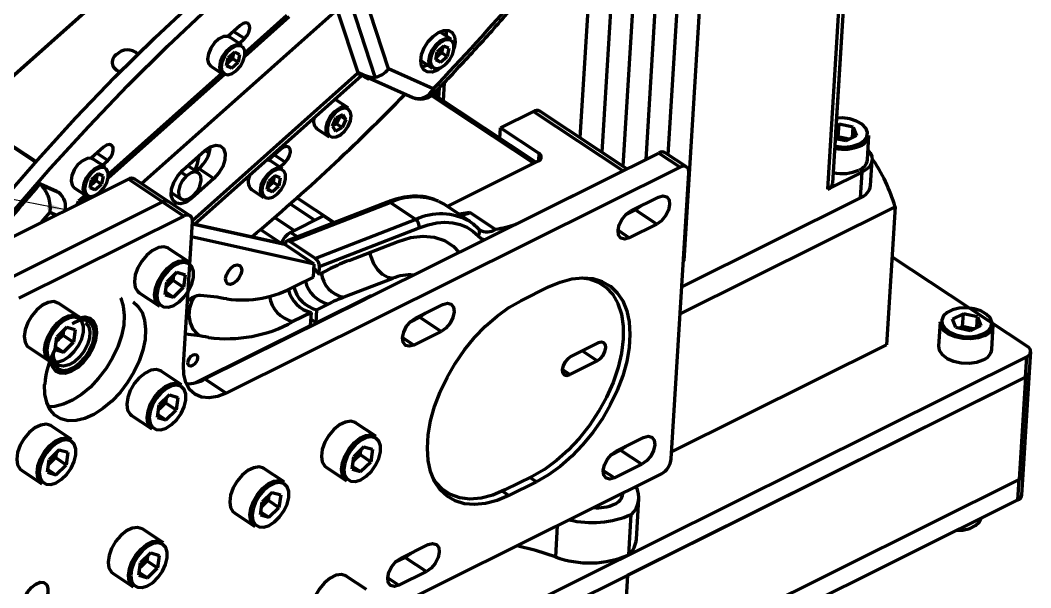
# Model space of a CAD drawing. Header units: millimetres. Extents: x -419 to 9215, y 1224 to 3301.
# Drawn here: x 325.4 to 504.4, y 1410.8 to 1511.4 of the extents above; entities that cross this region are included whole.
import ezdxf

# ---------------------------------------------------------------- set-up
doc = ezdxf.new("R2010")
doc.units = ezdxf.units.MM
doc.layers.add('0.3mm', color=240, linetype='Continuous', lineweight=30)
doc.layers.add('0.7mm', color=7, linetype='Continuous', lineweight=70)
doc.styles.get("Standard").update_dxf_attribs({"font": 'arial.ttf'})
doc.dimstyles.new('SLDDIMSTYLE0', dxfattribs={"dimtxt": 0.18, "dimasz": 3.302, "dimexe": 0, "dimexo": 0.0625, "dimgap": 0, "dimtad": 0, "dimtih": 1, "dimtoh": 1, "dimdec": 0, "dimrnd": 1e-09, "dimzin": 0, "dimdsep": 46, "dimtxsty": 'Standard', "dimsah": 1, "dimcen": 0.09, "dimadec": 0, "dimazin": 0, "dimtfac": 3.302, "dimtdec": 0, "dimtofl": 0, "dimtmove": 0, "dimatfit": 3, "dimfxl": 1, "dimfrac": 2, "dimtolj": 1, "dimtzin": 0, "dimarcsym": 0})

msp = doc.modelspace()

# ---------------------------------------------------------------- linework, layer by layer
at = {"layer": '0.7mm', "color": 7, "linetype": 'Continuous', "lineweight": 70}
for p, q in [((469.84, 1491.57), (472.63, 1536.84)), ((316.06, 1494.34), (353.04, 1527.33)), ((469.28, 1482.51), (472.07, 1527.79)), ((468.4, 1481.43), (471.19, 1526.7)), ((346.41, 1521.42), (318.33, 1496.36)), ((390.61, 1502.76), (386.01, 1516.74)), ((381.5, 1513.15), (385.13, 1502.12)), ((388.25, 1501.28), (383.95, 1514.34)), ((445.69, 1514), (442.9, 1468.73)), ((372.6, 1512.25), (365.17, 1505.62)), ((364.31, 1510.46), (362.12, 1508.52)), ((401.67, 1508.01), (399.67, 1509.34)), ((328.08, 1486.25), (296.22, 1507.36)), ((364.63, 1506.94), (362.48, 1508.37)), ((364.12, 1507.28), (365.07, 1508.13)), ((363.34, 1505.73), (362.18, 1504.7)), ((363.14, 1505.56), (363.09, 1505.29)), ((364.21, 1505.34), (363.34, 1505.73)), ((398.95, 1504.35), (399.23, 1505.77)), ((400.38, 1506.8), (399.23, 1505.77)), ((399.41, 1505.13), (399.99, 1505.65)), ((400.13, 1506.35), (399.99, 1505.65)), ((399.99, 1505.65), (400.97, 1504.99)), ((400.18, 1506.63), (400.13, 1506.35)), ((401.25, 1506.41), (400.38, 1506.8)), ((401.25, 1506.41), (400.97, 1504.99)), ((361.9, 1503.29), (362.18, 1504.7)), ((361.99, 1503.72), (362.37, 1504.06)), ((362.37, 1504.06), (362.95, 1504.58)), ((362.78, 1502.9), (363.93, 1503.93)), ((363.09, 1505.29), (362.95, 1504.58)), ((362.95, 1504.58), (363.93, 1503.93)), ((364.21, 1505.34), (363.93, 1503.93)), ((396.29, 1504.24), (398.3, 1502.91)), ((399.82, 1503.97), (398.95, 1504.35)), ((398.98, 1504.52), (399.82, 1503.97)), ((399.03, 1504.79), (399.41, 1505.13)), ((399.82, 1503.97), (400.97, 1504.99)), ((361.08, 1501.96), (340.99, 1484.04)), ((359.1, 1503.27), (361.26, 1501.84)), ((362.78, 1502.9), (361.9, 1503.29)), ((361.94, 1503.45), (362.78, 1502.9)), ((387.15, 1501.01), (385.1, 1501.92)), ((387.3, 1501.15), (385.13, 1502.12)), ((398.51, 1499.23), (390.61, 1502.76)), ((356.25, 1475.25), (385.8, 1501.61)), ((387.15, 1501.01), (387.3, 1501.15)), ((387.25, 1501.1), (394.89, 1497.69)), ((416.67, 1486.21), (398.48, 1498.27)), ((410.31, 1490.43), (398.48, 1498.27)), ((399.58, 1499.41), (399.47, 1497.61)), ((383.42, 1495.84), (381.27, 1497.27)), ((382.52, 1494.67), (381.32, 1494.08)), ((382.52, 1494.67), (383.05, 1493.81)), ((410.42, 1492.32), (416.27, 1495.23)), ((416.27, 1495.23), (432.15, 1484.71)), ((432.82, 1485.04), (417.39, 1495.27)), ((328.15, 1486.33), (316.06, 1494.34)), ((380.65, 1492.62), (381.32, 1494.08)), ((380.79, 1492.71), (381.39, 1493.01)), ((381.73, 1493.74), (381.39, 1493.01)), ((381.39, 1493.01), (382.38, 1492.36)), ((382.06, 1494.44), (381.73, 1493.74)), ((382.08, 1494.45), (383.05, 1493.81)), ((383.05, 1493.81), (382.38, 1492.36)), ((470.4, 1493), (469.92, 1492.75)), ((470.26, 1490.73), (470.4, 1493)), ((472.91, 1492.45), (470.4, 1493)), ((377.89, 1492.17), (380.05, 1490.74)), ((380.65, 1492.62), (381.18, 1491.76)), ((380.66, 1492.65), (380.79, 1492.71)), ((380.66, 1492.64), (380.79, 1492.71)), ((381.18, 1491.76), (382.38, 1492.36)), ((410.31, 1490.43), (410.42, 1492.32)), ((410.42, 1492.32), (417.23, 1487.81)), ((472.79, 1490.6), (472.91, 1492.45)), ((472.91, 1492.45), (473.49, 1490.95)), ((471.58, 1490), (469.77, 1490.39)), ((470.26, 1490.73), (469.78, 1490.49)), ((471.52, 1490.46), (470.26, 1490.73)), ((472.21, 1490.31), (471.52, 1490.46)), ((471.58, 1490), (473.49, 1490.95)), ((475.43, 1486.68), (475.69, 1490.98)), ((340.12, 1488.88), (337.94, 1486.94)), ((354.13, 1484.8), (358.03, 1488.28)), ((438.49, 1487.86), (358.08, 1447.82)), ((358.09, 1488.33), (358.82, 1487.84)), ((371.51, 1488.57), (369.33, 1486.62)), ((438.49, 1487.86), (442.27, 1485.36)), ((443.38, 1485.4), (439.6, 1487.9)), ((340.45, 1485.36), (338.29, 1486.79)), ((339.93, 1485.7), (340.89, 1486.55)), ((371.84, 1485.04), (369.68, 1486.47)), ((371.32, 1485.38), (372.28, 1486.24)), ((400.98, 1478.4), (417.15, 1486.45)), ((475.98, 1482.1), (476.26, 1486.63)), ((339.15, 1484.15), (338, 1483.12)), ((338.96, 1483.98), (338.9, 1483.71)), ((340.03, 1483.76), (339.15, 1484.15)), ((356.93, 1484.34), (355.03, 1485.6)), ((357.01, 1485.09), (356.5, 1484.63)), ((357.01, 1485.09), (359.66, 1483.34)), ((442.27, 1485.36), (361.86, 1445.32)), ((432.15, 1484.71), (412.99, 1475.16)), ((440.66, 1433.65), (443.78, 1484.35)), ((468.4, 1481.43), (474.49, 1484.46)), ((474.21, 1479.94), (474.49, 1484.46)), ((315.28, 1468.64), (344.52, 1483.2)), ((328.42, 1482.56), (328.8, 1482.31)), ((331.86, 1481.03), (328.42, 1482.56)), ((332.23, 1480.78), (328.8, 1482.31)), ((337.72, 1481.71), (338, 1483.12)), ((337.8, 1482.14), (338.19, 1482.48)), ((338.19, 1482.48), (338.76, 1483)), ((338.59, 1481.32), (339.75, 1482.35)), ((338.9, 1483.71), (338.76, 1483)), ((338.76, 1483), (339.75, 1482.35)), ((340.03, 1483.76), (339.75, 1482.35)), ((350.57, 1479.19), (344.52, 1483.2)), ((351.69, 1479.23), (345.64, 1483.24)), ((359.66, 1483.34), (355.76, 1479.86)), ((369.11, 1481.39), (369.39, 1482.81)), ((369.2, 1481.83), (369.58, 1482.17)), ((370.54, 1483.84), (369.39, 1482.81)), ((369.58, 1482.17), (370.15, 1482.68)), ((370.29, 1483.39), (370.15, 1482.68)), ((370.15, 1482.68), (371.14, 1482.03)), ((370.35, 1483.66), (370.29, 1483.39)), ((371.42, 1483.45), (370.54, 1483.84)), ((371.42, 1483.45), (371.14, 1482.03)), ((332.23, 1480.78), (331.86, 1481.03)), ((334.92, 1481.69), (337.07, 1480.26)), ((336.89, 1480.38), (335.7, 1479.32)), ((338.59, 1481.32), (337.72, 1481.71)), ((337.75, 1481.87), (338.59, 1481.32)), ((352.1, 1480.88), (353.86, 1479.71)), ((366.31, 1481.38), (368.46, 1479.95)), ((369.98, 1481), (369.11, 1481.39)), ((369.14, 1481.56), (369.98, 1481)), ((369.98, 1481), (371.14, 1482.03)), ((350.57, 1479.19), (321.33, 1464.63)), ((335.43, 1478.67), (335.7, 1479.32)), ((335.7, 1479.32), (336.08, 1479.07)), ((350.57, 1479.19), (354.35, 1476.68)), ((355.47, 1476.73), (351.69, 1479.23)), ((390.33, 1479.16), (372.61, 1472.27)), ((373.12, 1472.17), (390.87, 1479.07)), ((395.41, 1476.06), (390.87, 1479.07)), ((404.96, 1475.76), (400.42, 1478.77)), ((433.52, 1477.6), (438.4, 1480.03)), ((474.21, 1479.94), (442.54, 1464.16)), ((333.55, 1477.74), (333.34, 1477.88)), ((405, 1477.33), (403.49, 1477.06)), ((409.54, 1474.32), (405, 1477.33)), ((434.32, 1477.77), (432.58, 1476.91)), ((433.27, 1477.25), (433.28, 1477.47)), ((434.32, 1477.77), (438.1, 1475.27)), ((480.32, 1478.32), (442.24, 1459.36)), ((480.32, 1478.32), (478.81, 1453.87)), ((354.35, 1476.68), (325.11, 1462.13)), ((354.3, 1450.33), (355.86, 1475.68)), ((371.93, 1471.78), (355.84, 1475.34)), ((373.23, 1473.8), (379.07, 1476.71)), ((395.41, 1476.06), (377.66, 1469.16)), ((379.07, 1476.71), (380.9, 1475.5)), ((405.05, 1475.7), (404.96, 1475.76)), ((438.1, 1475.27), (433.23, 1472.84)), ((367.92, 1474.3), (371.61, 1471.85)), ((378.36, 1467.75), (396.03, 1474.62)), ((406.76, 1474.24), (406.53, 1474.41)), ((377.44, 1468.17), (355.7, 1472.98)), ((377.44, 1468.17), (372.15, 1471.68)), ((372.3, 1471.58), (372.31, 1471.76)), ((377.66, 1469.16), (373.12, 1472.17)), ((383.62, 1468.84), (392.3, 1472.18)), ((355.23, 1468.57), (351.64, 1470.95)), ((377.3, 1465.88), (377.44, 1468.17)), ((442.81, 1468.69), (442.9, 1468.73)), ((442.9, 1468.73), (442.82, 1468.69)), ((503.76, 1453.57), (479.77, 1469.47)), ((353.11, 1466.72), (351.32, 1464.95)), ((352.53, 1466.14), (352.41, 1465.31)), ((353.11, 1466.72), (354.6, 1466.27)), ((354.6, 1466.27), (354.3, 1464.06)), ((378.28, 1466.36), (378.36, 1467.75)), ((378.28, 1466.36), (380.31, 1467.37)), ((351.02, 1462.74), (351.32, 1464.95)), ((351.21, 1464.13), (351.52, 1464.43)), ((351.52, 1464.43), (352.41, 1465.31)), ((352.41, 1465.31), (354.3, 1464.06)), ((374.05, 1464.26), (377.3, 1465.88)), ((391.34, 1465.65), (382.66, 1462.31)), ((428.48, 1464.55), (426.92, 1465.58)), ((427.45, 1465.46), (427.78, 1465.02)), ((346.42, 1463.08), (350.02, 1460.7)), ((351.02, 1462.74), (352.51, 1462.3)), ((351.09, 1463.24), (352.51, 1462.3)), ((352.51, 1462.3), (354.3, 1464.06)), ((387.49, 1462.64), (377.75, 1457.79)), ((387.49, 1462.64), (387.48, 1462.46)), ((414.04, 1461.69), (418.92, 1464.12)), ((335.74, 1458.86), (332.15, 1461.24)), ((358.08, 1447.82), (386.51, 1461.98)), ((379.92, 1461.1), (377.89, 1460.09)), ((386.36, 1462.08), (386.51, 1461.98)), ((395.35, 1458.6), (400.23, 1461.02)), ((376.92, 1459.6), (373.67, 1457.98)), ((376.77, 1457.31), (376.92, 1459.6)), ((377.75, 1457.79), (377.89, 1460.09)), ((492.42, 1459.37), (490.5, 1458.42)), ((492.28, 1457.11), (492.42, 1459.37)), ((494.92, 1458.82), (492.42, 1459.37)), ((356.48, 1447.2), (376.77, 1457.31)), ((377.75, 1457.79), (376.84, 1458.39)), ((396.15, 1458.77), (394.41, 1457.9)), ((396.15, 1458.77), (399.93, 1456.26)), ((488.28, 1457.94), (488.01, 1453.63)), ((491.09, 1456.92), (490.5, 1458.42)), ((492.28, 1457.11), (491.65, 1456.8)), ((493.53, 1456.83), (492.28, 1457.11)), ((493.59, 1456.37), (495.51, 1457.32)), ((494.81, 1456.98), (494.92, 1458.82)), ((494.92, 1458.82), (495.51, 1457.32)), ((497.44, 1453.05), (497.71, 1457.35)), ((333.62, 1457.01), (331.83, 1455.25)), ((332.03, 1454.73), (332.92, 1455.61)), ((333.03, 1456.44), (332.92, 1455.61)), ((332.92, 1455.61), (334.81, 1454.36)), ((333.62, 1457.01), (335.11, 1456.57)), ((335.11, 1456.57), (334.81, 1454.36)), ((399.93, 1456.26), (395.06, 1453.83)), ((493.59, 1456.37), (491.09, 1456.92)), ((494.22, 1456.68), (493.53, 1456.83)), ((331.53, 1453.04), (331.83, 1455.25)), ((331.6, 1453.54), (333.02, 1452.59)), ((331.72, 1454.42), (332.03, 1454.73)), ((333.02, 1452.59), (334.81, 1454.36)), ((427.75, 1454.21), (422.88, 1451.78)), ((478.81, 1453.87), (440.73, 1434.91)), ((306.3, 1353.49), (503.65, 1451.76)), ((326.93, 1453.37), (330.52, 1450.99)), ((331.53, 1453.04), (333.02, 1452.59)), ((503.43, 1448.14), (503.65, 1451.76)), ((504.13, 1449), (504.36, 1452.63)), ((422.68, 1448.61), (427.56, 1451.04)), ((306.07, 1349.87), (503.43, 1448.14)), ((353.89, 1446.84), (350.3, 1449.22)), ((432.94, 1413.04), (503.43, 1448.14)), ((503.43, 1448.14), (502.31, 1430.03)), ((503.02, 1430.9), (504.13, 1449)), ((358.08, 1447.82), (361.86, 1445.32)), ((351.77, 1444.99), (349.98, 1443.22)), ((351.77, 1444.99), (353.27, 1444.54)), ((349.68, 1441.01), (349.98, 1443.22)), ((350.18, 1442.7), (351.07, 1443.58)), ((351.19, 1444.41), (351.07, 1443.58)), ((351.07, 1443.58), (352.97, 1442.33)), ((353.27, 1444.54), (352.97, 1442.33)), ((345.08, 1441.35), (348.68, 1438.97)), ((349.68, 1441.01), (351.17, 1440.57)), ((349.75, 1441.51), (351.17, 1440.57)), ((349.87, 1442.4), (350.18, 1442.7)), ((351.17, 1440.57), (352.97, 1442.33)), ((334.4, 1437.13), (330.81, 1439.51)), ((388.36, 1437.67), (384.77, 1440.05)), ((430.9, 1435.05), (435.77, 1437.47)), ((386.24, 1435.82), (384.45, 1434.05)), ((386.24, 1435.82), (387.73, 1435.37)), ((332.28, 1435.28), (330.49, 1433.52)), ((330.69, 1433), (331.58, 1433.88)), ((331.7, 1434.7), (331.58, 1433.88)), ((331.58, 1433.88), (333.47, 1432.62)), ((332.28, 1435.28), (333.77, 1434.84)), ((333.77, 1434.84), (333.47, 1432.62)), ((384.15, 1431.84), (384.45, 1434.05)), ((384.65, 1433.53), (385.54, 1434.42)), ((385.65, 1435.24), (385.54, 1434.42)), ((385.54, 1434.42), (387.43, 1433.16)), ((387.73, 1435.37), (387.43, 1433.16)), ((429.96, 1434.35), (431.7, 1435.22)), ((430.64, 1434.69), (430.66, 1434.91)), ((431.7, 1435.22), (435.48, 1432.71)), ((330.19, 1431.31), (330.49, 1433.52)), ((330.38, 1432.69), (330.69, 1433)), ((331.68, 1430.86), (333.47, 1432.62)), ((379.55, 1432.18), (383.14, 1429.8)), ((384.22, 1432.34), (385.64, 1431.4)), ((384.34, 1433.23), (384.65, 1433.53)), ((385.64, 1431.4), (387.43, 1433.16)), ((435.48, 1432.71), (430.61, 1430.28)), ((325.59, 1431.64), (329.18, 1429.26)), ((326.03, 1374.81), (438.92, 1431.03)), ((330.19, 1431.31), (331.68, 1430.86)), ((330.26, 1431.8), (331.68, 1430.86)), ((372.12, 1429.58), (368.52, 1431.96)), ((384.15, 1431.84), (385.64, 1431.4)), ((416.06, 1430.57), (411.19, 1428.15)), ((502.79, 1427.27), (503.02, 1430.9)), ((304.96, 1331.76), (502.31, 1430.03)), ((399.28, 1428.8), (400.84, 1427.76)), ((416.79, 1429.62), (411.92, 1427.19)), ((502.31, 1430.03), (431.82, 1394.93)), ((502.09, 1426.41), (502.31, 1430.03)), ((370, 1427.73), (368.21, 1425.97)), ((369.41, 1427.15), (369.3, 1426.33)), ((370, 1427.73), (371.49, 1427.29)), ((371.49, 1427.29), (371.19, 1425.07)), ((400.13, 1428.23), (399.6, 1428.36)), ((432.1, 1427.45), (432.11, 1427.63)), ((304.74, 1328.14), (502.09, 1426.41)), ((367.91, 1423.76), (368.21, 1425.97)), ((368.09, 1425.14), (368.4, 1425.44)), ((368.4, 1425.44), (369.3, 1426.33)), ((369.3, 1426.33), (371.19, 1425.07)), ((369.4, 1423.31), (371.19, 1425.07)), ((434.5, 1419.44), (434.94, 1426.6)), ((363.31, 1424.09), (366.9, 1421.71)), ((367.91, 1423.76), (369.4, 1423.31)), ((367.97, 1424.25), (369.4, 1423.31)), ((433.16, 1416.66), (433.6, 1423.82)), ((350.6, 1418.87), (347, 1421.25)), ((392.73, 1416.04), (397.6, 1418.47)), ((348.48, 1417.01), (346.68, 1415.25)), ((347.89, 1416.44), (347.78, 1415.61)), ((348.48, 1417.01), (349.97, 1416.57)), ((349.97, 1416.57), (349.67, 1414.36)), ((393.53, 1416.21), (391.79, 1415.34)), ((393.53, 1416.21), (397.31, 1413.7)), ((346.38, 1413.04), (346.68, 1415.25)), ((346.57, 1414.42), (346.88, 1414.73)), ((346.88, 1414.73), (347.78, 1415.61)), ((347.78, 1415.61), (349.67, 1414.36)), ((347.88, 1412.59), (349.67, 1414.36)), ((341.79, 1413.37), (345.38, 1410.99)), ((346.38, 1413.04), (347.88, 1412.59)), ((346.45, 1413.54), (347.88, 1412.59)), ((386.69, 1410.51), (383.09, 1412.89)), ((397.31, 1413.7), (392.44, 1411.28)), ((432.94, 1413.04), (431.82, 1394.93))]:
    msp.add_line(p, q, dxfattribs=at)
at = {"layer": '0.7mm', "color": 8, "linetype": 'Continuous', "lineweight": 70}
for p, q in [((432.13, 1485.5), (434.07, 1516.99)), ((437.99, 1516.75), (436.14, 1486.69)), ((424.56, 1490.52), (426.09, 1515.21)), ((430.01, 1514.97), (428.35, 1488.01)), ((346.86, 1482.43), (381.54, 1513.36)), ((440.12, 1487.56), (441.77, 1514.25)), ((372.98, 1512), (365.12, 1504.98)), ((365.07, 1508.13), (363.13, 1509.42)), ((361.59, 1501.84), (340.93, 1483.4)), ((385.1, 1501.92), (355.87, 1475.84)), ((400.45, 1500.33), (400.25, 1497.09)), ((398.22, 1498.05), (416.33, 1486.05)), ((340.89, 1486.55), (338.95, 1487.84)), ((372.28, 1486.24), (370.34, 1487.52)), ((417.23, 1487.81), (417.15, 1486.45)), ((354.82, 1483.79), (353.79, 1484.47)), ((337.41, 1480.26), (336.08, 1479.07)), ((355.6, 1479.96), (355.76, 1479.86)), ((373.15, 1478.84), (377.53, 1475.94)), ((380.99, 1475.53), (374.37, 1479.92)), ((330.67, 1477.37), (331.8, 1476.87)), ((355.84, 1475.29), (372.15, 1471.68)), ((373.88, 1474.12), (370.4, 1476.43)), ((374.45, 1472.99), (373.23, 1473.8)), ((431.24, 1474.16), (433.23, 1472.84)), ((393.07, 1455.15), (395.06, 1453.83)), ((427.56, 1451.04), (424.91, 1452.79)), ((422.68, 1448.61), (421.36, 1449.49)), ((415.66, 1430.37), (416.79, 1429.62)), ((428.62, 1431.6), (430.61, 1430.28)), ((410.78, 1427.95), (411.92, 1427.19)), ((420.48, 1421.84), (420.14, 1416.31)), ((390.45, 1412.59), (392.44, 1411.28))]:
    msp.add_line(p, q, dxfattribs=at)
at = {"layer": '0.7mm', "color": 7, "linetype": 'Continuous', "lineweight": 70, "flags": 128}
for points in [[(308.91, 1463.01), (315.25, 1471.07), (321.75, 1478.95), (328.41, 1486.62), (335.21, 1494.08), (342.14, 1501.31), (349.19, 1508.29), (356.34, 1515.03), (363.59, 1521.5), (370.93, 1527.69), (378.33, 1533.6), (385.79, 1539.21), (393.3, 1544.52), (400.84, 1549.51), (408.39, 1554.18), (415.96, 1558.53)], [(317.76, 1469.87), (324.02, 1477.45), (330.68, 1485.12), (337.48, 1492.58), (344.41, 1499.8), (351.46, 1506.79), (358.61, 1513.52), (365.86, 1519.99), (373.19, 1526.19), (380.6, 1532.1), (388.06, 1537.71), (395.57, 1543.02), (403.1, 1548.01), (410.66, 1552.68), (418.23, 1557.02)], [(365.07, 1508.13), (365.54, 1508.66), (365.87, 1509.29), (366.03, 1509.91), (365.98, 1510.45), (365.73, 1510.81), (365.33, 1510.94), (364.83, 1510.82), (364.31, 1510.46)], [(398.47, 1508.53), (399.42, 1509.21), (400.36, 1509.56), (401.2, 1509.55), (401.86, 1509.19), (402.27, 1508.5), (402.4, 1507.55), (402.22, 1506.44), (402.21, 1506.39)], [(362.48, 1508.37), (362.12, 1508.52), (361.38, 1508.48), (360.56, 1508.08), (359.77, 1507.38), (359.12, 1506.46), (358.69, 1505.46), (358.55, 1504.51), (358.71, 1503.73), (359.1, 1503.27)], [(400, 1503.05), (399.27, 1502.56), (398.33, 1502.21), (397.49, 1502.22), (396.83, 1502.58), (396.42, 1503.27), (396.29, 1504.22), (396.46, 1505.33), (396.92, 1506.49), (397.61, 1507.6), (398.47, 1508.53)], [(398.3, 1502.91), (397.91, 1503.37), (397.75, 1504.15), (397.89, 1505.1), (398.31, 1506.1), (398.96, 1507.02), (399.75, 1507.72), (400.57, 1508.12), (401.31, 1508.16), (401.67, 1508.01)], [(400.7, 1503.55), (401.4, 1504.33), (401.91, 1505.25), (402.18, 1506.19), (402.18, 1507.02), (401.89, 1507.63), (401.35, 1507.93), (400.65, 1507.9), (399.88, 1507.52), (399.13, 1506.86), (398.52, 1505.99), (398.12, 1505.05), (397.98, 1504.15), (398.14, 1503.41), (398.55, 1502.95), (399.18, 1502.81), (399.93, 1503.02), (400.7, 1503.55)], [(361.26, 1501.84), (360.87, 1502.31), (360.71, 1503.08), (360.85, 1504.03), (361.27, 1505.03), (361.92, 1505.95), (362.71, 1506.65), (363.53, 1507.05), (364.27, 1507.09), (364.63, 1506.94)], [(363.66, 1502.48), (364.35, 1503.26), (364.87, 1504.18), (365.14, 1505.12), (365.13, 1505.95), (364.84, 1506.56), (364.31, 1506.87), (363.61, 1506.83), (362.84, 1506.45), (362.09, 1505.79), (361.48, 1504.92), (361.08, 1503.98), (360.94, 1503.08), (361.09, 1502.34), (361.51, 1501.88), (362.14, 1501.74), (362.89, 1501.95), (363.66, 1502.48)], [(363.09, 1505.29), (363.11, 1505.44), (363.12, 1505.54)], [(400.13, 1506.35), (400.15, 1506.51), (400.16, 1506.61)], [(397.51, 1503.44), (396.82, 1503.21), (396.46, 1503.17)], [(381.27, 1497.27), (381.2, 1497.31), (381.05, 1497.37)], [(380.05, 1490.74), (379.86, 1490.9), (379.55, 1491.54), (379.53, 1492.41), (379.8, 1493.4), (380.34, 1494.38), (381.07, 1495.21), (381.89, 1495.78)], [(381.99, 1495.57), (381.22, 1495.03), (380.53, 1494.25), (380.02, 1493.32), (379.76, 1492.39), (379.78, 1491.56), (380.08, 1490.96), (380.61, 1490.66), (381.32, 1490.71), (382.09, 1491.09), (382.84, 1491.77), (383.45, 1492.64), (383.84, 1493.58), (383.97, 1494.48), (383.8, 1495.21), (383.38, 1495.66), (382.75, 1495.79), (381.99, 1495.57)], [(340.89, 1486.55), (341.35, 1487.08), (341.69, 1487.71), (341.84, 1488.33), (341.79, 1488.87), (341.55, 1489.23), (341.14, 1489.36), (340.64, 1489.24), (340.12, 1488.88)], [(358.03, 1488.28), (359.02, 1488.96), (359.98, 1489.27), (360.8, 1489.15), (361.39, 1488.64), (361.68, 1487.78), (361.62, 1486.68), (361.22, 1485.48), (360.54, 1484.32), (359.66, 1483.34)], [(372.28, 1486.24), (372.74, 1486.77), (373.08, 1487.39), (373.23, 1488.02), (373.18, 1488.55), (372.94, 1488.91), (372.53, 1489.04), (372.03, 1488.92), (371.51, 1488.57)], [(475.53, 1488.36), (475.91, 1487.88), (476.19, 1487.26), (476.26, 1486.63), (476.11, 1486.01), (475.76, 1485.43), (475.21, 1484.91), (474.49, 1484.46)], [(338.29, 1486.79), (337.93, 1486.94), (337.19, 1486.9), (336.37, 1486.5), (335.58, 1485.8), (334.93, 1484.88), (334.51, 1483.88), (334.37, 1482.93), (334.53, 1482.15), (334.92, 1481.69)], [(356.99, 1487.35), (356.68, 1485.96), (356.26, 1484.79)], [(369.68, 1486.47), (369.32, 1486.62), (369.04, 1486.65)], [(337.07, 1480.26), (336.68, 1480.73), (336.52, 1481.5), (336.66, 1482.45), (337.09, 1483.45), (337.74, 1484.37), (338.52, 1485.07), (339.35, 1485.47), (340.09, 1485.51), (340.45, 1485.36)], [(339.48, 1480.9), (340.17, 1481.68), (340.69, 1482.6), (340.96, 1483.54), (340.95, 1484.37), (340.66, 1484.98), (340.13, 1485.29), (339.43, 1485.25), (338.65, 1484.87), (337.91, 1484.21), (337.29, 1483.34), (336.89, 1482.4), (336.76, 1481.5), (336.91, 1480.76), (337.33, 1480.3), (337.95, 1480.16), (338.7, 1480.37), (339.48, 1480.9)], [(338.9, 1483.71), (338.93, 1483.86), (338.93, 1483.96)], [(355.76, 1479.86), (354.78, 1479.17), (353.81, 1478.87), (352.99, 1478.98), (352.4, 1479.5), (352.12, 1480.36), (352.17, 1481.45), (352.57, 1482.65), (353.25, 1483.82), (354.13, 1484.8)], [(354.82, 1483.79), (354.12, 1482.99), (353.61, 1482.04), (353.37, 1481.09), (353.45, 1480.29), (353.82, 1479.74), (354.43, 1479.55), (355.19, 1479.73), (355.98, 1480.26), (356.68, 1481.06), (357.19, 1482.01), (357.42, 1482.96), (357.35, 1483.77), (356.98, 1484.31), (356.37, 1484.51), (355.61, 1484.32), (354.82, 1483.79)], [(368.46, 1479.95), (368.07, 1480.41), (367.91, 1481.19), (368.05, 1482.14), (368.48, 1483.14), (369.13, 1484.05), (369.92, 1484.76), (370.74, 1485.15), (371.48, 1485.19), (371.84, 1485.04)], [(370.87, 1480.58), (371.56, 1481.36), (372.08, 1482.28), (372.35, 1483.22), (372.34, 1484.05), (372.05, 1484.66), (371.52, 1484.97), (370.82, 1484.93), (370.04, 1484.56), (369.3, 1483.89), (368.68, 1483.03), (368.28, 1482.08), (368.15, 1481.18), (368.3, 1480.45), (368.72, 1479.98), (369.34, 1479.84), (370.09, 1480.05), (370.87, 1480.58)], [(370.29, 1483.39), (370.32, 1483.55), (370.32, 1483.64)], [(399.46, 1479.31), (399.74, 1479.17), (400.42, 1478.77)], [(438.4, 1480.03), (439.2, 1480.26), (439.86, 1480.09), (440.28, 1479.54), (440.39, 1478.71), (440.17, 1477.72), (439.66, 1476.72), (438.93, 1475.86), (438.1, 1475.27)], [(433.23, 1472.84), (432.42, 1472.62), (431.76, 1472.79), (431.35, 1473.33), (431.24, 1474.16), (431.46, 1475.15), (431.97, 1476.15), (432.7, 1477.02), (433.52, 1477.6)], [(435.26, 1478.47), (435.15, 1478.36), (434.32, 1477.77)], [(396.03, 1474.62), (397.6, 1475.14), (399.12, 1475.46), (400.59, 1475.58), (401.97, 1475.49), (403.27, 1475.2), (404.45, 1474.72), (405.52, 1474.03), (406.46, 1473.16)], [(392.3, 1472.18), (394.56, 1472.86), (396.71, 1473.12), (398.7, 1472.95), (400.49, 1472.36), (402.03, 1471.37), (403.1, 1470.24)], [(347.79, 1469.78), (346.89, 1468.72), (346.19, 1467.51), (345.73, 1466.25), (345.57, 1465.06), (345.72, 1464.05), (346.16, 1463.3), (346.42, 1463.08)], [(351.64, 1470.95), (351.59, 1470.98), (350.78, 1471.22), (349.83, 1471.09), (348.8, 1470.59), (347.79, 1469.78)], [(351.65, 1467.11), (350.8, 1466.11), (350.14, 1464.97), (349.71, 1463.79), (349.56, 1462.67), (349.69, 1461.72), (350.11, 1461.01), (350.76, 1460.61), (351.6, 1460.56), (352.55, 1460.86), (353.51, 1461.49), (354.42, 1462.38), (355.18, 1463.46), (355.74, 1464.64), (356.03, 1465.8), (356.04, 1466.85), (355.76, 1467.69), (355.22, 1468.25), (354.46, 1468.47), (353.56, 1468.34), (352.59, 1467.88), (351.65, 1467.11)], [(351.38, 1467.4), (352.39, 1468.21), (353.42, 1468.71), (354.38, 1468.84), (355.18, 1468.6), (355.23, 1468.57)], [(361.74, 1465.62), (361.88, 1466.28), (362.22, 1466.95), (362.71, 1467.52), (363.26, 1467.91), (363.79, 1468.06), (364.23, 1467.95), (364.51, 1467.59), (364.58, 1467.03), (364.44, 1466.37), (364.1, 1465.71), (363.61, 1465.13), (363.06, 1464.74), (362.53, 1464.59), (362.09, 1464.7), (361.81, 1465.07), (361.74, 1465.62)], [(350.02, 1460.7), (349.75, 1460.92), (349.31, 1461.67), (349.16, 1462.68), (349.33, 1463.87), (349.78, 1465.13), (350.49, 1466.34), (351.38, 1467.4)], [(377.39, 1467.37), (377.46, 1467.31), (378.28, 1466.36)], [(351.21, 1464.17), (351.31, 1464.24), (351.52, 1464.43)], [(424.71, 1465.75), (426.11, 1465.55), (427.75, 1464.97), (429.16, 1464.04), (430.33, 1462.76), (431.23, 1461.17), (431.84, 1459.3), (432.16, 1457.18), (432.16, 1454.87), (431.86, 1452.4), (431.26, 1449.83), (430.37, 1447.21), (429.21, 1444.6), (427.81, 1442.04), (426.18, 1439.59), (424.37, 1437.29), (422.41, 1435.21), (420.35, 1433.37), (418.22, 1431.81), (416.06, 1430.57)], [(418.92, 1464.12), (421.01, 1465), (423.05, 1465.56), (424.99, 1465.76), (426.8, 1465.61), (428.44, 1465.11), (429.89, 1464.27), (431.11, 1463.11), (432.08, 1461.64), (432.79, 1459.9), (433.22, 1457.92), (433.36, 1455.73), (433.22, 1453.38), (432.79, 1450.9), (432.08, 1448.35), (431.1, 1445.77), (429.88, 1443.21), (428.44, 1440.72), (426.79, 1438.35), (424.98, 1436.13), (423.04, 1434.12), (421, 1432.34), (418.91, 1430.83), (416.79, 1429.62)], [(332.15, 1461.24), (332.09, 1461.28), (331.29, 1461.52), (330.33, 1461.38), (329.31, 1460.89), (328.3, 1460.07)], [(345.37, 1461.48), (346.2, 1460.75), (346.93, 1459.62), (347.39, 1458.23), (347.57, 1456.62), (347.46, 1454.83), (347.06, 1452.93), (346.4, 1450.98), (345.48, 1449.04), (344.35, 1447.17), (343.03, 1445.43), (341.56, 1443.88), (340.01, 1442.57), (338.4, 1441.54), (336.81, 1440.83), (335.27, 1440.45), (333.84, 1440.42), (332.57, 1440.73), (331.48, 1441.39), (330.63, 1442.37), (330.04, 1443.63), (329.72, 1445.14), (329.68, 1446.85), (329.68, 1446.85)], [(343.12, 1462.2), (343.15, 1462.13), (343.61, 1460.74), (343.79, 1459.12), (343.68, 1457.34), (343.28, 1455.44), (342.62, 1453.49), (341.7, 1451.55), (340.57, 1449.68), (339.24, 1447.94), (337.78, 1446.39), (336.22, 1445.08), (334.62, 1444.05), (333.03, 1443.33), (331.49, 1442.95), (330.33, 1442.9)], [(411.92, 1427.19), (409.82, 1426.3), (407.78, 1425.75), (405.84, 1425.55), (404.03, 1425.7), (402.39, 1426.2), (400.95, 1427.04), (399.73, 1428.2), (398.75, 1429.66), (398.05, 1431.4), (397.62, 1433.39), (397.47, 1435.58), (397.62, 1437.93), (398.05, 1440.41), (398.76, 1442.96), (399.73, 1445.54), (400.95, 1448.09), (402.4, 1450.58), (404.04, 1452.96), (405.85, 1455.18), (407.79, 1457.19), (409.83, 1458.97), (411.93, 1460.48), (414.04, 1461.69)], [(400.23, 1461.02), (401.03, 1461.25), (401.69, 1461.08), (402.11, 1460.54), (402.22, 1459.71), (402, 1458.71), (401.49, 1457.71), (400.76, 1456.85), (399.93, 1456.26)], [(328.3, 1460.07), (327.4, 1459.01), (326.7, 1457.8), (326.24, 1456.54), (326.08, 1455.36), (326.23, 1454.34), (326.67, 1453.59), (326.93, 1453.37)], [(331.89, 1457.69), (332.9, 1458.51), (333.93, 1459), (334.88, 1459.14), (335.69, 1458.9), (335.74, 1458.86)], [(397.09, 1459.46), (396.98, 1459.35), (396.15, 1458.77)], [(330.52, 1450.99), (330.26, 1451.21), (329.82, 1451.96), (329.67, 1452.98), (329.83, 1454.16), (330.29, 1455.42), (331, 1456.63), (331.89, 1457.69)], [(332.15, 1457.4), (331.31, 1456.41), (330.64, 1455.27), (330.22, 1454.08), (330.07, 1452.97), (330.2, 1452.01), (330.62, 1451.3), (331.27, 1450.91), (332.11, 1450.86), (333.05, 1451.16), (334.02, 1451.78), (334.93, 1452.68), (335.69, 1453.76), (336.24, 1454.93), (336.54, 1456.09), (336.54, 1457.14), (336.27, 1457.98), (335.72, 1458.54), (334.97, 1458.77), (334.07, 1458.64), (333.1, 1458.17), (332.15, 1457.4)], [(330.77, 1451.44), (330.78, 1451.07), (331.04, 1450.05), (331.57, 1449.32), (332.35, 1448.91), (333.31, 1448.87), (334.39, 1449.19), (335.5, 1449.86), (336.56, 1450.82), (337.49, 1452), (338.22, 1453.31), (338.71, 1454.66), (338.9, 1455.95), (338.8, 1457.07), (338.4, 1457.96), (337.73, 1458.53), (336.86, 1458.76), (335.83, 1458.61), (335.43, 1458.47)], [(331.25, 1452.56), (331.2, 1452.23), (331.22, 1451.11), (331.53, 1450.22), (332.1, 1449.61), (332.9, 1449.35), (333.85, 1449.44), (334.89, 1449.89), (335.92, 1450.66), (336.86, 1451.68), (337.64, 1452.87), (338.19, 1454.13), (338.47, 1455.37), (338.45, 1456.49), (338.15, 1457.38), (337.57, 1457.99), (336.77, 1458.25), (335.82, 1458.16), (334.78, 1457.71), (334.58, 1457.59)], [(336.91, 1457.76), (337, 1457.69), (337.49, 1457.07), (337.7, 1456.17), (337.63, 1455.09), (337.28, 1453.92), (336.67, 1452.75), (335.87, 1451.71), (334.95, 1450.87), (333.97, 1450.31), (333.05, 1450.09), (332.24, 1450.22), (331.64, 1450.69), (331.28, 1451.45), (331.21, 1452.43)], [(331.63, 1449.27), (332.42, 1448.89), (333.4, 1448.88), (334.48, 1449.24), (335.59, 1449.93), (336.64, 1450.91), (337.56, 1452.1), (338.27, 1453.42), (338.73, 1454.77), (338.9, 1456.04), (338.77, 1457.15), (338.35, 1458.01), (337.67, 1458.56), (336.78, 1458.76), (335.74, 1458.59), (335.43, 1458.47)], [(395.06, 1453.83), (394.25, 1453.61), (393.59, 1453.78), (393.18, 1454.32), (393.07, 1455.15), (393.29, 1456.14), (393.8, 1457.15), (394.52, 1458.01), (395.35, 1458.6)], [(496.21, 1455.52), (495.05, 1455.1), (493.7, 1454.92), (492.3, 1454.97), (490.95, 1455.27), (489.79, 1455.77), (488.91, 1456.44), (488.4, 1457.22), (488.28, 1457.94)], [(488.69, 1457.45), (489.17, 1456.74), (489.99, 1456.11), (491.09, 1455.63), (492.35, 1455.36), (493.68, 1455.3), (494.94, 1455.48), (496.03, 1455.87)], [(331.72, 1454.46), (331.82, 1454.54), (332.03, 1454.73)], [(427.56, 1451.04), (428.11, 1451.43), (428.59, 1452.01), (428.93, 1452.67), (429.08, 1453.33), (429.01, 1453.89), (428.73, 1454.25), (428.29, 1454.36), (427.75, 1454.21)], [(488.01, 1453.63), (488.13, 1452.92), (488.65, 1452.14), (489.53, 1451.47), (490.69, 1450.97), (492.03, 1450.67), (493.44, 1450.62), (494.78, 1450.8), (495.94, 1451.21)], [(355.07, 1450.71), (355.16, 1451.11), (355.36, 1451.51), (355.65, 1451.85), (355.98, 1452.09), (356.31, 1452.18), (356.57, 1452.11), (356.74, 1451.89), (356.78, 1451.56), (356.69, 1451.17), (356.49, 1450.77), (356.2, 1450.42), (355.87, 1450.19), (355.55, 1450.1), (355.28, 1450.17), (355.12, 1450.38), (355.07, 1450.71)], [(422.88, 1451.78), (422.33, 1451.39), (421.85, 1450.82), (421.51, 1450.15), (421.36, 1449.49), (421.43, 1448.94), (421.71, 1448.58), (422.15, 1448.46), (422.68, 1448.61)], [(361.86, 1445.32), (360.29, 1444.7), (358.8, 1444.46), (357.45, 1444.6), (356.29, 1445.11), (355.36, 1445.98), (354.71, 1447.17), (354.35, 1448.64), (354.3, 1450.33)], [(350.3, 1449.22), (350.25, 1449.25), (349.44, 1449.49), (348.49, 1449.36), (347.46, 1448.86), (346.45, 1448.05)], [(346.45, 1448.05), (345.56, 1446.99), (344.85, 1445.77), (344.39, 1444.52), (344.23, 1443.33), (344.38, 1442.32), (344.82, 1441.57), (345.08, 1441.35)], [(350.31, 1445.38), (349.46, 1444.38), (348.8, 1443.24), (348.37, 1442.06), (348.22, 1440.94), (348.36, 1439.99), (348.77, 1439.28), (349.42, 1438.88), (350.26, 1438.83), (351.21, 1439.13), (352.17, 1439.76), (353.08, 1440.65), (353.84, 1441.73), (354.4, 1442.91), (354.69, 1444.07), (354.7, 1445.12), (354.42, 1445.96), (353.88, 1446.51), (353.12, 1446.74), (352.22, 1446.61), (351.25, 1446.15), (350.31, 1445.38)], [(350.04, 1445.67), (351.05, 1446.48), (352.08, 1446.98), (353.04, 1447.11), (353.84, 1446.87), (353.89, 1446.84)], [(348.68, 1438.97), (348.41, 1439.19), (347.97, 1439.94), (347.82, 1440.95), (347.99, 1442.14), (348.44, 1443.39), (349.15, 1444.61), (350.04, 1445.67)], [(349.88, 1442.44), (349.97, 1442.51), (350.18, 1442.7)], [(330.81, 1439.51), (330.75, 1439.55), (329.95, 1439.79), (329, 1439.65), (327.97, 1439.16), (326.96, 1438.34)], [(384.77, 1440.05), (384.71, 1440.09), (383.91, 1440.33), (382.95, 1440.19), (381.93, 1439.69), (380.92, 1438.88)], [(326.96, 1438.34), (326.06, 1437.28), (325.36, 1436.07), (324.9, 1434.81), (324.74, 1433.63), (324.89, 1432.61), (325.33, 1431.86), (325.59, 1431.64)], [(330.55, 1435.96), (331.56, 1436.78), (332.59, 1437.27), (333.55, 1437.41), (334.35, 1437.17), (334.4, 1437.13)], [(380.92, 1438.88), (380.02, 1437.82), (379.32, 1436.61), (378.86, 1435.35), (378.7, 1434.16), (378.85, 1433.15), (379.29, 1432.4), (379.55, 1432.18)], [(384.77, 1436.21), (383.93, 1435.21), (383.26, 1434.07), (382.84, 1432.89), (382.68, 1431.77), (382.82, 1430.82), (383.24, 1430.11), (383.89, 1429.71), (384.73, 1429.66), (385.67, 1429.97), (386.64, 1430.59), (387.55, 1431.48), (388.31, 1432.56), (388.86, 1433.74), (389.16, 1434.9), (389.16, 1435.95), (388.88, 1436.79), (388.34, 1437.35), (387.59, 1437.57), (386.69, 1437.45), (385.72, 1436.98), (384.77, 1436.21)], [(384.51, 1436.5), (385.52, 1437.31), (386.55, 1437.81), (387.5, 1437.95), (388.3, 1437.71), (388.36, 1437.67)], [(435.77, 1437.47), (436.58, 1437.7), (437.24, 1437.53), (437.66, 1436.99), (437.76, 1436.16), (437.55, 1435.16), (437.03, 1434.16), (436.31, 1433.3), (435.48, 1432.71)], [(329.18, 1429.26), (328.92, 1429.48), (328.48, 1430.23), (328.33, 1431.25), (328.49, 1432.43), (328.95, 1433.69), (329.66, 1434.9), (330.55, 1435.96)], [(330.81, 1435.67), (329.97, 1434.67), (329.31, 1433.53), (328.88, 1432.35), (328.73, 1431.23), (328.86, 1430.28), (329.28, 1429.57), (329.93, 1429.18), (330.77, 1429.13), (331.71, 1429.43), (332.68, 1430.05), (333.59, 1430.94), (334.35, 1432.03), (334.91, 1433.2), (335.2, 1434.36), (335.21, 1435.41), (334.93, 1436.25), (334.39, 1436.81), (333.63, 1437.03), (332.73, 1436.91), (331.76, 1436.44), (330.81, 1435.67)], [(383.14, 1429.8), (382.88, 1430.02), (382.44, 1430.77), (382.29, 1431.78), (382.45, 1432.97), (382.91, 1434.23), (383.61, 1435.44), (384.51, 1436.5)], [(431.7, 1435.22), (432.53, 1435.8), (432.64, 1435.91)], [(430.61, 1430.28), (429.8, 1430.06), (429.14, 1430.23), (428.73, 1430.77), (428.62, 1431.6), (428.84, 1432.59), (429.35, 1433.6), (430.07, 1434.46), (430.9, 1435.05)], [(330.38, 1432.73), (330.48, 1432.81), (330.69, 1433)], [(368.52, 1431.96), (368.47, 1432), (367.67, 1432.24), (366.71, 1432.1), (365.68, 1431.61), (364.68, 1430.79)], [(384.34, 1433.27), (384.44, 1433.35), (384.65, 1433.53)], [(364.68, 1430.79), (363.78, 1429.73), (363.07, 1428.52), (362.62, 1427.26), (362.46, 1426.08), (362.6, 1425.06), (363.04, 1424.31), (363.31, 1424.09)], [(411.19, 1428.15), (409.06, 1427.25), (406.99, 1426.71), (405.02, 1426.55), (403.21, 1426.76), (401.58, 1427.34), (400.16, 1428.27), (398.99, 1429.55), (398.26, 1430.77)], [(368.53, 1428.12), (367.69, 1427.12), (367.02, 1425.98), (366.59, 1424.8), (366.44, 1423.68), (366.58, 1422.73), (366.99, 1422.02), (367.65, 1421.63), (368.49, 1421.58), (369.43, 1421.88), (370.4, 1422.5), (371.3, 1423.39), (372.07, 1424.47), (372.62, 1425.65), (372.91, 1426.81), (372.92, 1427.86), (372.64, 1428.7), (372.1, 1429.26), (371.35, 1429.48), (370.45, 1429.36), (369.48, 1428.89), (368.53, 1428.12)], [(368.27, 1428.41), (369.28, 1429.23), (370.3, 1429.72), (371.26, 1429.86), (372.06, 1429.62), (372.12, 1429.58)], [(366.9, 1421.71), (366.64, 1421.93), (366.19, 1422.68), (366.05, 1423.69), (366.21, 1424.88), (366.66, 1426.14), (367.37, 1427.35), (368.27, 1428.41)], [(368.1, 1425.18), (368.2, 1425.26), (368.4, 1425.44)], [(491.13, 1420.95), (492.3, 1421.02), (493.56, 1421.33), (494.59, 1421.84), (495.29, 1422.52), (495.58, 1423.17)], [(347, 1421.25), (346.95, 1421.28), (346.15, 1421.52), (345.19, 1421.39), (344.16, 1420.89), (343.15, 1420.07)], [(343.15, 1420.07), (342.26, 1419.01), (341.55, 1417.8), (341.1, 1416.55), (340.93, 1415.36), (341.08, 1414.34), (341.52, 1413.59), (341.79, 1413.37)], [(347.01, 1417.41), (346.16, 1416.41), (345.5, 1415.27), (345.07, 1414.09), (344.92, 1412.97), (345.06, 1412.01), (345.47, 1411.31), (346.13, 1410.91), (346.96, 1410.86), (347.91, 1411.16), (348.88, 1411.78), (349.78, 1412.68), (350.55, 1413.76), (351.1, 1414.93), (351.39, 1416.1), (351.4, 1417.14), (351.12, 1417.98), (350.58, 1418.54), (349.82, 1418.77), (348.92, 1418.64), (347.96, 1418.17), (347.01, 1417.41)], [(346.75, 1417.69), (347.75, 1418.51), (348.78, 1419.01), (349.74, 1419.14), (350.54, 1418.9), (350.6, 1418.87)], [(397.6, 1418.47), (398.41, 1418.69), (399.07, 1418.52), (399.49, 1417.98), (399.59, 1417.15), (399.37, 1416.16), (398.86, 1415.15), (398.14, 1414.29), (397.31, 1413.7)], [(420.14, 1416.31), (416.69, 1417.43), (413.31, 1418.27)], [(345.38, 1410.99), (345.11, 1411.21), (344.67, 1411.96), (344.53, 1412.98), (344.69, 1414.17), (345.14, 1415.42), (345.85, 1416.63), (346.75, 1417.69)], [(392.44, 1411.28), (391.63, 1411.05), (390.97, 1411.22), (390.55, 1411.76), (390.45, 1412.59), (390.67, 1413.59), (391.18, 1414.59), (391.9, 1415.45), (392.73, 1416.04)], [(394.47, 1416.91), (394.36, 1416.8), (393.53, 1416.21)], [(346.58, 1414.46), (346.67, 1414.54), (346.88, 1414.73)], [(383.09, 1412.89), (383.04, 1412.92), (382.24, 1413.16), (381.28, 1413.03), (380.25, 1412.53), (379.25, 1411.72)], [(326.02, 1408.16), (326.22, 1409.09), (326.67, 1410.04), (327.33, 1410.88), (328.1, 1411.49), (328.88, 1411.8), (329.55, 1411.76), (330.04, 1411.37), (330.27, 1410.7), (330.22, 1409.83), (329.89, 1408.87), (329.32, 1407.96), (328.59, 1407.23), (327.81, 1406.76), (327.07, 1406.62), (326.48, 1406.84), (326.11, 1407.37), (326.02, 1408.16)], [(379.25, 1411.72), (378.35, 1410.65), (377.64, 1409.44), (377.19, 1408.19), (377.03, 1407), (377.17, 1405.98), (377.61, 1405.23), (377.88, 1405.01)]]:
    msp.add_lwpolyline(points, dxfattribs=at)
at = {"layer": '0.7mm', "color": 8, "linetype": 'Continuous', "lineweight": 70, "flags": 128}
for points in [[(398.65, 1498.43), (398.67, 1498.46), (398.71, 1498.64), (398.66, 1498.9), (398.51, 1499.23)], [(399.51, 1498.28), (398.97, 1498.42), (398.67, 1498.48)], [(474.02, 1489.49), (474.84, 1490.06), (475.32, 1490.75), (475.42, 1491.51), (475.12, 1492.27), (474.46, 1492.96), (473.49, 1493.52), (472.29, 1493.9), (470.98, 1494.07), (469.99, 1494.04)], [(329.07, 1475.5), (329.19, 1475.65), (330.67, 1477.37)], [(406.46, 1473.16), (407.03, 1472.7), (407.6, 1472.48)], [(391.34, 1465.65), (390.44, 1465.8), (389.53, 1466.31), (388.68, 1467.14), (387.99, 1468.22), (387.49, 1469.45), (387.31, 1470.26)], [(356.29, 1462.43), (355.78, 1461.6), (355.36, 1460.35), (355.25, 1459.04), (355.45, 1457.77), (355.95, 1456.67), (356.7, 1455.82), (357.37, 1455.42)], [(496.03, 1455.87), (496.85, 1456.43), (497.34, 1457.13), (497.43, 1457.89), (497.14, 1458.64), (496.47, 1459.33), (495.5, 1459.89), (494.31, 1460.27), (493, 1460.44), (491.69, 1460.38), (490.5, 1460.09), (489.53, 1459.61), (488.87, 1458.98), (488.58, 1458.24), (488.68, 1457.47), (488.69, 1457.45)]]:
    msp.add_lwpolyline(points, dxfattribs=at)
at = {"layer": '0.7mm', "color": 7, "linetype": 'Continuous', "lineweight": 70}
for centre, radius, start, end in [((103.07, 1782.74), 409.46, 316.1809, 322.4495), ((398.1, 1508.66), 2.78, 357.429, 19.8949), ((344.34, 1503.4), 2.72, 46.6996, 136.1848), ((397.87, 1506.86), 2.31, 311.8249, 347.5026), ((343.32, 1503.93), 1.66, 124.6409, 262.5915), ((361.23, 1505.31), 1.69, 297.2026, 312.276), ((360.83, 1505.79), 2.31, 311.8249, 347.5026), ((398.28, 1506.38), 1.69, 297.2026, 312.276), ((387.79, 1503.73), 2.8, 235.2224, 256.7268), ((126.66, 1757.66), 372.15, 310.1028, 315.8179), ((396.24, 1500.74), 3.33, 245.9746, 311.7412), ((396.24, 1500.74), 3.33, 311.7412, 316.1357), ((382.7, 1494.59), 1.44, 59.8605, 124.3944), ((416.86, 1494.31), 1.1, 61.4847, 122.7702), ((379.15, 1493.51), 1.83, 159.9725, 226.823), ((379.73, 1494.61), 2.18, 299.1106, 336.2434), ((380.05, 1494.54), 1.86, 334.4832, 354.7137), ((471.25, 1495.8), 6.89, 256.8801, 293.6465), ((470.7, 1486.87), 3.68, 77.2544, 104.6714), ((470.83, 1487.27), 3.26, 66.7765, 77.9544), ((473.4, 1491.32), 2.31, 289.9815, 351.649), ((353.08, 1489.62), 6, 310.9831, 353.5557), ((416.93, 1487.14), 0.728, 287.2573, 65.6746), ((439.08, 1486.94), 1.1, 61.4847, 122.7702), ((471.26, 1495.84), 7.31, 257.4168, 293.6558), ((473.14, 1487.01), 2.31, 289.9815, 351.649), ((452.64, 1470.54), 28.74, 15.7035, 34.7907), ((367.99, 1482.86), 2.25, 150.4295, 221.3759), ((442.83, 1484.57), 0.97, 347.268, 125.6854), ((470.99, 1491.53), 7.31, 257.4168, 293.6558), ((643.94, 1206.63), 419.15, 138.8293, 141.0951), ((337.05, 1483.73), 1.69, 297.2026, 312.276), ((336.64, 1484.21), 2.31, 311.8249, 347.5026), ((345.11, 1482.31), 1.07, 60.5277, 123.7272), ((368.44, 1483.42), 1.69, 297.2026, 312.276), ((368.03, 1483.89), 2.31, 311.8249, 347.5026), ((467.93, 1482.71), 1.37, 290.1725, 351.458), ((330.41, 1478.41), 2.99, 344.3076, 52.4785), ((473.27, 1482.51), 2.74, 290.1725, 351.458), ((351.16, 1478.3), 1.07, 60.5277, 123.7272), ((351.16, 1478.27), 1.1, 61.4847, 122.7702), ((354.92, 1475.9), 0.97, 347.268, 125.6854), ((394.46, 1474.8), 1.58, 353.3921, 53.1221), ((374.95, 1470.75), 3.5, 119.5466, 161.7494), ((397.48, 1433), 38.42, 111.1379, 116.5427), ((348.92, 1467.09), 3.72, 314.4251, 344.9391), ((394.26, 1458.75), 7.5, 84.325, 112.9691), ((364.63, 1481.19), 19.37, 262.0621, 299.0975), ((357.46, 1459.15), 3.47, 92.7408, 135.2931), ((354.45, 1423.16), 39.56, 79.0605, 85.8753), ((378.11, 1464.85), 5.38, 192.3745, 257.1615), ((379.08, 1465.33), 5.37, 192.624, 257.1762), ((394.09, 1432.72), 31.72, 111.1379, 116.5427), ((362, 1478.95), 23.99, 262.0621, 299.0975), ((495.41, 1457.69), 2.31, 289.9815, 351.649), ((329.43, 1457.38), 3.72, 314.4251, 344.9391), ((351.79, 1419.52), 36.33, 79.0571, 85.5078), ((492.72, 1453.27), 3.65, 77.1826, 106.0692), ((492.85, 1453.64), 3.26, 66.7765, 77.9544), ((503.36, 1452.69), 0.97, 287.2573, 65.6746), ((346.34, 1445.37), 16.72, 152.2024, 174.9222), ((495.15, 1453.39), 2.31, 289.9815, 351.649), ((333.6, 1451.31), 2.83, 177.4353, 226.038), ((503.05, 1449.17), 1.1, 290.1725, 351.458), ((354.7, 1454.04), 7.08, 270.7632, 298.5759), ((347.58, 1445.35), 3.72, 314.4251, 344.9391), ((328.09, 1435.65), 3.72, 314.4251, 344.9391), ((382.04, 1436.19), 3.72, 314.4251, 344.9391), ((437.26, 1434.01), 3.42, 299.0768, 353.8659), ((501.93, 1431.06), 1.1, 290.1725, 351.458), ((501.96, 1431.04), 1.07, 289.2155, 352.415), ((430.82, 1426.83), 4.11, 312.7463, 28.4606), ((365.8, 1428.1), 3.72, 314.4251, 344.9391), ((429.81, 1427.79), 2.31, 289.9815, 351.649), ((501.71, 1427.44), 1.1, 290.1725, 351.458), ((427.73, 1431.99), 6.99, 263.2221, 294.2158), ((426.68, 1439.68), 17.31, 256.1726, 293.5658), ((430.22, 1419.79), 4.29, 313.2527, 355.4022), ((344.28, 1417.38), 3.72, 314.4251, 344.9391), ((426.21, 1432.62), 17.4, 249.5687, 293.5497)]:
    msp.add_arc(centre, radius, start, end, dxfattribs=at)
at = {"layer": '0.7mm', "color": 8, "linetype": 'Continuous', "lineweight": 70}
for centre, radius, start, end in [((395.84, 1500.47), 2.94, 250.9938, 335.0625), ((644.17, 1206.51), 418.96, 138.829, 140.9666), ((390.51, 1478.61), 0.586, 52.2458, 107.927), ((395.44, 1469.16), 10.92, 68.4198, 114.7653), ((399.89, 1466.56), 10.5, 61.1452, 115.2512), ((403.3, 1480.5), 3.6, 269.0819, 298.2424), ((405.77, 1473.82), 0.955, 316.0757, 37.6638), ((408.05, 1476.6), 2.71, 241.32, 303.0845), ((383.59, 1467.15), 4.93, 186.7167, 259.0988), ((381.11, 1466.34), 5.37, 192.6322, 257.1766), ((374.9, 1463.31), 5.47, 188.8023, 256.9805)]:
    msp.add_arc(centre, radius, start, end, dxfattribs=at)
at = {"layer": '0.7mm', "color": 7, "linetype": 'Continuous', "lineweight": 70}
for centre, major_axis, ratio, start_param, end_param in [((388.34, 1504.26), (2.56, 2.31), 0.780292, 4.068694, 4.909762), ((372.08, 1470.61), (-0.39, 1.16), 0.561253, 5.66237, 5.96012), ((373.07, 1471.26), (-0.492, 0.999), 0.577273, 5.502761, 7.073558), ((377.61, 1468.25), (-0.492, 0.999), 0.577273, 3.931965, 5.502761)]:
    msp.add_ellipse(centre, major_axis=major_axis, ratio=ratio, start_param=start_param, end_param=end_param, dxfattribs=at)
for points, knots in [([(398.65, 1498.43), (399.75, 1499.59), (402.96, 1502.94), (408.17, 1508.65), (414.26, 1515.59), (420.21, 1522.7), (424.9, 1528.54), (427.58, 1532.02), (428.36, 1533.03)], [0, 0, 0, 0, 0.106732, 0.309306, 0.511874, 0.714429, 0.916974, 1, 1, 1, 1]), ([(385.13, 1502.12), (385.53, 1501.94), (386.14, 1501.68), (387.09, 1501.37), (387.67, 1501.26), (388.02, 1501.24), (388.18, 1501.27), (388.25, 1501.28)], [0, 0, 0, 0, 0.5057463, 0.7536227, 0.8862265, 0.946058, 1, 1, 1, 1]), ([(330.67, 1477.37), (330.69, 1477.8), (330.73, 1478.66), (330.45, 1479.86), (330.08, 1480.76), (329.71, 1481.4), (329.29, 1481.94), (328.96, 1482.19), (328.8, 1482.31)], [0, 0, 0, 0, 0.251288, 0.501699, 0.632168, 0.751667, 0.878113, 1, 1, 1, 1]), ([(399.34, 1479.33), (399.02, 1479.48), (398.19, 1479.88), (396.66, 1480.17), (394.82, 1480.24), (392.88, 1479.98), (391.36, 1479.55), (390.5, 1479.23), (390.33, 1479.16)], [0, 0, 0, 0, 0.126669, 0.328112, 0.531648, 0.738126, 0.94716, 1, 1, 1, 1]), ([(403.49, 1477.1), (403.39, 1477.07), (403.21, 1477.01), (403.09, 1477.03), (403.03, 1477.04)], [0, 0, 0, 0, 0.560914, 1, 1, 1, 1]), ([(406.53, 1474.41), (406.31, 1474.64), (405.86, 1475.12), (405.31, 1475.48), (405.03, 1475.66)], [0, 0, 0, 0, 0.490714, 1, 1, 1, 1]), ([(412.99, 1475.16), (412.46, 1474.97), (411.39, 1474.59), (410.16, 1474.41), (409.54, 1474.32)], [0, 0, 0, 0, 0.4959253, 1, 1, 1, 1])]:
    msp.add_open_spline(points, degree=3, knots=knots, dxfattribs=at)

# ---------------------------------------------------------------- leaders
at = {"layer": '0.3mm'}
msp.add_leader([(333.44, 1477.81), (196.79, 1504.2)], dimstyle='SLDDIMSTYLE0', dxfattribs=at)

doc.saveas('drawing.dxf')
